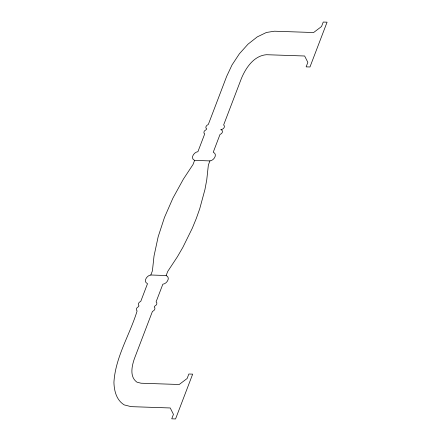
<?xml version="1.0" encoding="UTF-8"?>
<svg xmlns="http://www.w3.org/2000/svg" width="441" height="441" viewBox="0 0 441 441"><rect width="100%" height="100%" fill="white"/><g stroke="black" fill="none" stroke-linecap="round" stroke-linejoin="round"><path stroke-width="0.66" d="M150.822 275.002L166.158 275.52C170.937 277.554 166.731 283.954 162.839 284.208L156.092 301.853L156.864 302.862L156.742 304.152C156.279 305.916 152.779 306.126 154.918 307.967L154.791 309.257L153.942 310.519L152.421 311.456L134.477 358.45C131.892 365.887 129.334 376.79 136.947 382.171L141.054 383.218L179.206 384.497L187.133 378.494L188.842 374.018L192.673 374.144L175.562 418.95L171.731 418.823L173.44 414.347L170.243 407.964L131.093 406.646L124.213 404.893C116.457 400.152 114.153 390.891 113.927 382.353C115.404 357.006 129.852 334.785 137.112 310.933L136.363 309.929L136.484 308.639C136.837 307.002 140.442 306.561 138.309 304.825L138.435 303.535L139.284 302.272L140.778 301.341L147.503 283.695C142.763 281.628 146.952 275.289 150.822 275.002L152.41 270.857L154.025 256.006L158.159 236.778L164.482 217.419L172.922 198.13L183.384 179.118L193.004 164.537L194.591 160.386L209.927 160.904C213.813 160.651 218.025 154.251 213.246 152.217L220.026 134.422L221.487 133.634L222.336 132.372L222.462 131.082L221.823 130.117L220.776 129.693C222.258 129.467 223.598 128.755 224.287 127.267L224.408 125.977L223.637 124.968L241.414 78.415C245.885 67.76 253.906 55.704 266.496 54.712L304.648 55.996L307.846 62.379L306.131 66.856L309.968 66.982L327.073 22.177L323.242 22.05L321.533 26.526L313.606 32.535L274.456 31.212L266.43 32.463L257.224 36.912L248.007 44.172L239.408 53.747L232.005 64.987L226.668 76.359L208.323 124.461L206.829 125.387L205.98 126.65L205.853 127.94L206.675 128.783C206.405 130.222 204.381 130.227 204.029 131.754L203.907 133.044L204.723 133.888L197.91 151.698C194.04 151.985 189.85 158.325 194.591 160.386M166.158 275.52L167.712 271.447L177.387 256.789L182.866 247.335L192.331 228.157L196.289 218.488L199.718 208.808L204.955 189.487L206.746 179.906L208.367 164.978L209.927 160.904"/></g></svg>
